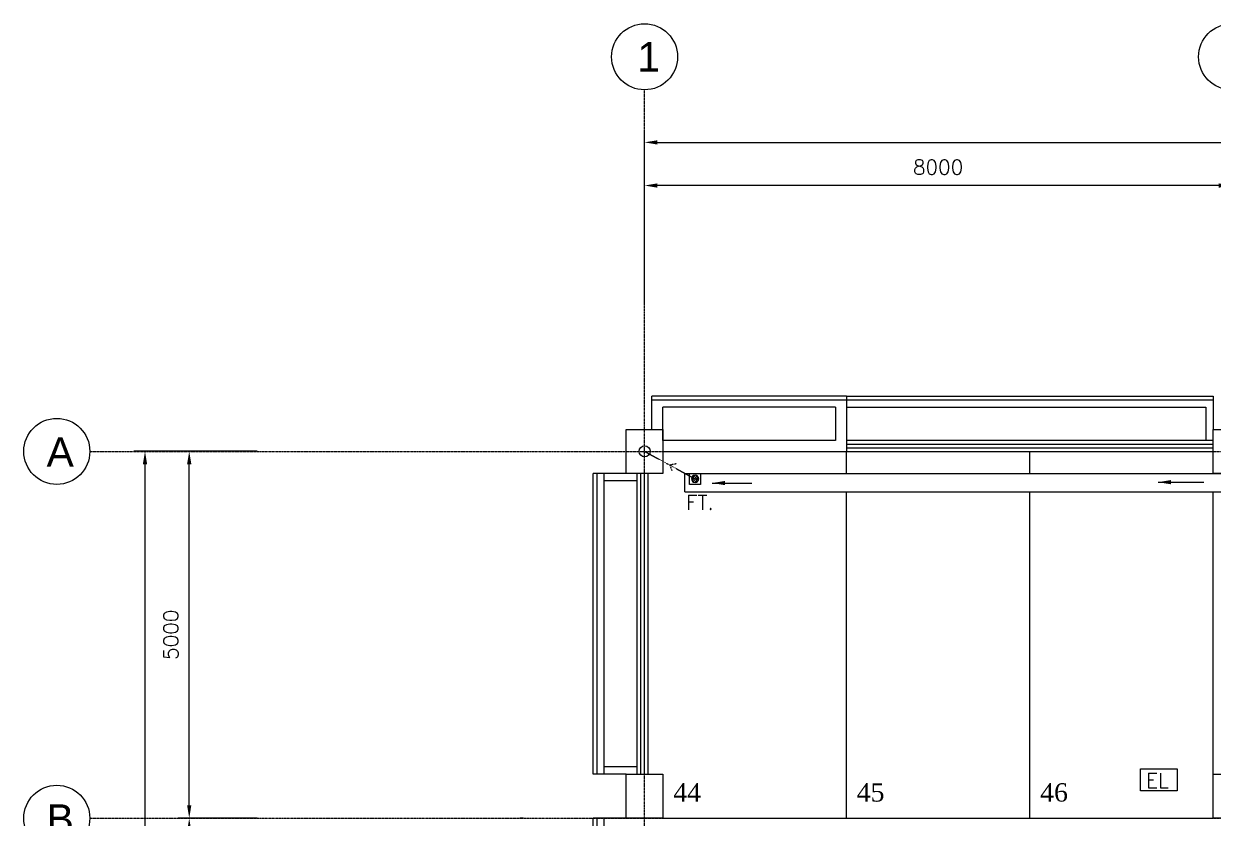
# Model space of a CAD drawing. Header units: millimetres. Extents: x -312260 to 194620, y -310600 to 21683.
# Drawn here: x -46871 to -30659, y 10381 to 21208 of the extents above; entities that cross this region are included whole.
import ezdxf

# ---------------------------------------------------------------- set-up
doc = ezdxf.new("R2010")
doc.units = ezdxf.units.MM
doc.header["$LTSCALE"] = 5
doc.header["$MEASUREMENT"] = 0
doc.header["$PDMODE"] = 3
for name, pattern in [('CENTER', [2, 1.25, -0.25, 0.25, -0.25]), ('DASHDOT2', [0.5, 0.25, -0.125, 0, -0.125]), ('DASHEDX2', [1.5, 1, -0.5]), ('HIDDEN2', [0.1875, 0.125, -0.0625])]:
    doc.linetypes.add(name, pattern=pattern)
for name, color, linetype in [('beam_p', 1, 'Continuous'), ('col', 7, 'Continuous'), ('CP NUMBERING', 1, 'Continuous'), ('DIM', 7, 'Continuous'), ('DRAIN', 5, 'Continuous'), ('EL & K', 10, 'Continuous'), ('FIX', 5, 'Continuous'), ('GRID', 9, 'CENTER'), ('L', 1, 'Continuous'), ('parap', 7, 'Continuous'), ('park L', 9, 'DASHEDX2'), ('RAIL', 1, 'Continuous'), ('RWDP', 1, 'Continuous')]:
    doc.layers.add(name, color=color, linetype=linetype)
doc.styles.add('CARPARK NO', font='TIMES.TTF', dxfattribs={"height": 200})
doc.styles.add('HELV', font='HELV.shx')
doc.styles.add('ROMS', font='romans.shx', dxfattribs={"width": 0.8, "height": 230})
doc.styles.add('S100', font='ROMANS.shx', dxfattribs={"height": 200})
doc.dimstyles.new('S100', dxfattribs={"dimscale": 0, "dimtxt": 150, "dimasz": 175, "dimexe": 150, "dimexo": 150, "dimgap": 150, "dimtad": 1, "dimdec": 0, "dimzin": 0, "dimdsep": 46, "dimtxsty": 'S100', "dimcen": 0, "dimdle": 100, "dimclrd": 5, "dimclre": 5, "dimclrt": 1, "dimaunit": 1, "dimadec": 0, "dimazin": 0, "dimtfac": 1, "dimtdec": 0, "dimtofl": 0, "dimtmove": 1, "dimatfit": 3, "dimfxl": 1, "dimtolj": 1, "dimtzin": 0, "dimarcsym": 0})

# ---------------------------------------------------------------- blocks, each defined once
blk = doc.blocks.new('*D23')
at = {"layer": 'DEFPOINTS', "color": 0}
for p in [(-38409, 19004), (-38409, 19004), (-30409, 19004)]:
    blk.add_point(p, dxfattribs=at)
at = {"layer": 'DIM', "color": 5, "lineweight": -2}
blk.add_line((-30584, 19004), (-38234, 19004), dxfattribs=at)
at = {"layer": 'DIM', "color": 5}
for points in [[(-38234, 19033), (-38234, 18974), (-38409, 19004)], [(-30584, 19033), (-30584, 18974), (-30409, 19004)]]:
    blk.add_solid(points, dxfattribs=at)
at = {"layer": 'DIM', "color": 1, "insert": (-34409, 19254), "char_height": 200, "attachment_point": 5, "style": 'S100'}
blk.add_mtext('\\A1;8000', dxfattribs=at)
blk = doc.blocks.new('*D24')
at = {"layer": 'DEFPOINTS', "color": 0}
for p in [(17591, 19592), (-38409, 17225), (17591, 17225)]:
    blk.add_point(p, dxfattribs=at)
at = {"layer": 'DIM', "color": 5, "lineweight": -2}
for p, q in [((-38409, 17375), (-38409, 19742)), ((17591, 17375), (17591, 19742)), ((-38234, 19592), (17416, 19592))]:
    blk.add_line(p, q, dxfattribs=at)
at = {"layer": 'DIM', "color": 5}
for points in [[(-38234, 19621), (-38234, 19562), (-38409, 19592)], [(17416, 19621), (17416, 19562), (17591, 19592)]]:
    blk.add_solid(points, dxfattribs=at)
at = {"layer": 'DIM', "color": 1, "insert": (-10409, 19842), "char_height": 200, "attachment_point": 5, "style": 'S100'}
blk.add_mtext('\\A1;56000', dxfattribs=at)
blk = doc.blocks.new('*D31')
at = {"layer": 'DEFPOINTS', "color": 0}
for p in [(-44616, 10381), (-43541, 10381), (-43541, 3381)]:
    blk.add_point(p, dxfattribs=at)
at = {"layer": 'DIM', "color": 5, "lineweight": -2}
for p, q in [((-43691, 10381), (-44766, 10381)), ((-44616, 3556), (-44616, 10206)), ((-43691, 3381), (-44766, 3381))]:
    blk.add_line(p, q, dxfattribs=at)
at = {"layer": 'DIM', "color": 5}
for points in [[(-44645, 10206), (-44587, 10206), (-44616, 10381)], [(-44645, 3556), (-44587, 3556), (-44616, 3381)]]:
    blk.add_solid(points, dxfattribs=at)
at = {"layer": 'DIM', "color": 1, "insert": (-44866, 6881), "char_height": 200, "attachment_point": 5, "rotation": 90, "style": 'S100'}
blk.add_mtext('\\A1;7000', dxfattribs=at)
blk = doc.blocks.new('*D32')
at = {"layer": 'DEFPOINTS', "color": 0}
for p in [(-44616, 15381), (-43541, 15381), (-43541, 10381)]:
    blk.add_point(p, dxfattribs=at)
at = {"layer": 'DIM', "color": 5, "lineweight": -2}
for p, q in [((-43691, 15381), (-44766, 15381)), ((-44616, 10556), (-44616, 15206)), ((-43691, 10381), (-44766, 10381))]:
    blk.add_line(p, q, dxfattribs=at)
at = {"layer": 'DIM', "color": 5}
for points in [[(-44645, 15206), (-44587, 15206), (-44616, 15381)], [(-44645, 10556), (-44587, 10556), (-44616, 10381)]]:
    blk.add_solid(points, dxfattribs=at)
at = {"layer": 'DIM', "color": 1, "insert": (-44866, 12881), "char_height": 200, "attachment_point": 5, "rotation": 90, "style": 'S100'}
blk.add_mtext('\\A1;5000', dxfattribs=at)
blk = doc.blocks.new('*D33')
at = {"layer": 'DEFPOINTS', "color": 0}
for p in [(-43541, 15381), (-45219, -19219), (-43541, -19219)]:
    blk.add_point(p, dxfattribs=at)
at = {"layer": 'DIM', "color": 5, "lineweight": -2}
for p, q in [((-43691, 15381), (-45369, 15381)), ((-45219, 15206), (-45219, -19044)), ((-43691, -19219), (-45369, -19219))]:
    blk.add_line(p, q, dxfattribs=at)
at = {"layer": 'DIM', "color": 5}
for points in [[(-45248, 15206), (-45190, 15206), (-45219, 15381)], [(-45248, -19044), (-45190, -19044), (-45219, -19219)]]:
    blk.add_solid(points, dxfattribs=at)
at = {"layer": 'DIM', "color": 1, "insert": (-45469, -1919), "char_height": 200, "attachment_point": 5, "rotation": 90, "style": 'S100'}
blk.add_mtext('\\A1;34600', dxfattribs=at)
blk = doc.blocks.new('FT')
at = {"layer": 'FIX', "color": 6, "linetype": 'Continuous'}
for p, q in [((-102883, 3505), (-102953, 3575)), ((-102875, 3524), (-102934, 3583)), ((-102878, 3553), (-102905, 3580)), ((-102916, 3485), (-102974, 3542)), ((-102947, 3489), (-102969, 3511)), ((-102897, 3492), (-102966, 3561))]:
    blk.add_line(p, q, dxfattribs=at)
blk.add_lwpolyline([(-102849, 3609), (-102999, 3609), (-102999, 3459), (-102849, 3459)], close=True, dxfattribs=at)
blk.add_circle((-102924, 3534), 50, dxfattribs=at)

msp = doc.modelspace()

# ---------------------------------------------------------------- linework, layer by layer
at = {"layer": 'beam_p', "color": 7, "ltscale": 2}
for p, q in [((-38309.4, 15680.7), (-38309.4, 16130.7)), ((-35659.4, 16130.7), (-38309.4, 16130.7)), ((-35659.4, 16130.7), (-35659.4, 15380.7))]:
    msp.add_line(p, q, dxfattribs=at)
at = {"layer": 'beam_p', "color": 5, "linetype": 'HIDDEN2', "ltscale": 2}
for p, q in [((-38309.4, 16080.7), (-35659.4, 16080.7)), ((-39059.4, 15080.7), (-39059.4, 10980.7)), ((-39059.4, 10380.7), (-39059.4, 3380.7))]:
    msp.add_line(p, q, dxfattribs=at)
at = {"layer": 'beam_p', "ltscale": 2}
for p, q in [((-38159.4, 15530.7), (-38159.4, 15980.7)), ((-35809.4, 15980.7), (-38159.4, 15980.7)), ((-35809.4, 15980.7), (-35809.4, 15530.7)), ((-35809.4, 15530.7), (-38159.4, 15530.7)), ((-39109.4, 10980.7), (-39109.4, 15080.7)), ((-38659.4, 15080.7), (-39109.4, 15080.7)), ((-38959.4, 10980.7), (-38959.4, 15080.7)), ((-38509.4, 14980.7), (-38959.4, 14980.7)), ((-38509.4, 11080.7), (-38959.4, 11080.7)), ((-38659.4, 10980.7), (-39109.4, 10980.7)), ((-39109.4, 3380.7), (-39109.4, 10380.7)), ((-38659.4, 10380.7), (-39109.4, 10380.7)), ((-38959.4, 3380.7), (-38959.4, 10380.7))]:
    msp.add_line(p, q, dxfattribs=at)
for points in [[(-35659.4, 16130.7), (-30659.4, 16130.7), (-30659.4, 15680.7)], [(-35659.4, 15980.7), (-30759.4, 15980.7), (-30759.4, 15530.7)]]:
    msp.add_lwpolyline(points, dxfattribs=at)
at = {"layer": 'beam_p', "color": 5, "linetype": 'HIDDEN2', "ltscale": 2}
msp.add_lwpolyline([(-35659.4, 16080.7), (-30659.4, 16080.7), (-30659.4, 15680.7)], dxfattribs=at)
at = {"layer": 'col', "color": 3}
for points in [[(-38159.4, 15080.7), (-38659.4, 15080.7), (-38659.4, 15680.7), (-38159.4, 15680.7)], [(-30159.4, 15080.7), (-30659.4, 15080.7), (-30659.4, 15680.7), (-30159.4, 15680.7)], [(-38159.4, 10380.7), (-38659.4, 10380.7), (-38659.4, 10980.7), (-38159.4, 10980.7)], [(-30159.4, 10380.7), (-30659.4, 10380.7), (-30659.4, 10980.7), (-30159.4, 10980.7)]]:
    msp.add_lwpolyline(points, close=True, dxfattribs=at)
at = {"layer": 'DRAIN'}
for p, q in [((-37859.4, 15080.7), (17040.6, 15080.7)), ((-37859.4, 14830.7), (-37859.4, 15080.7)), ((-37859.4, 14830.7), (17040.6, 14830.7))]:
    msp.add_line(p, q, dxfattribs=at)
at = {"layer": 'EL & K', "color": 10}
msp.add_lwpolyline([(-31651.1, 11054.3), (-31151.1, 11054.3), (-31151.1, 10754.3), (-31651.1, 10754.3)], close=True, dxfattribs=at)
at = {"layer": 'GRID', "linetype": 'CENTER', "ltscale": 2}
for p, q in [((-38409.4, -21553.2), (-38409.4, 20308)), ((-45970.9, 15380.7), (23219.1, 15380.7)), ((-45970.9, 10380.7), (23219.1, 10380.7))]:
    msp.add_line(p, q, dxfattribs=at)
at = {"layer": 'GRID', "color": 7, "linetype": 'ByBlock'}
for centre in [(-38409.4, 20758), (-30409.4, 20758)]:
    msp.add_circle(centre, 450, dxfattribs=at)
at = {"layer": 'GRID', "color": 7, "linetype": 'ByBlock', "ltscale": 2}
for centre in [(-46420.9, 15380.7), (-46420.9, 10380.7)]:
    msp.add_circle(centre, 450, dxfattribs=at)
at = {"layer": 'parap', "color": 0, "ltscale": 2}
for p, q in [((-30659.4, 15530.7), (-35659.4, 15530.7)), ((-38159.4, 15380.7), (-30659.4, 15380.7)), ((-38509.4, 10980.7), (-38509.4, 15080.7)), ((-38359.4, 10980.7), (-38359.4, 15080.7))]:
    msp.add_line(p, q, dxfattribs=at)
at = {"layer": 'park L'}
for p, q in [((-35659.4, 15080.7), (-35659.4, 15380.7)), ((-35659.4, 15080.7), (-35659.4, 15380.7)), ((-33159.4, 15080.7), (-33159.4, 15380.7)), ((-35659.4, 10380.7), (-35659.4, 14830.7)), ((-33159.4, 10380.7), (-33159.4, 14830.7)), ((-30659.4, 10980.7), (-30659.4, 14830.7))]:
    msp.add_line(p, q, dxfattribs=at)
at = {"layer": 'park L', "color": 8, "ltscale": 2}
msp.add_line((-38159.4, 10380.7), (-30659.4, 10380.7), dxfattribs=at)
at = {"layer": 'RAIL', "color": 5, "ltscale": 1000}
for p, q in [((-35659.4, 15480.7), (-30659.4, 15480.7)), ((-35659.4, 15430.7), (-30659.4, 15430.7)), ((-38459.4, 10980.7), (-38459.4, 15080.7)), ((-38409.4, 10980.7), (-38409.4, 15080.7))]:
    msp.add_line(p, q, dxfattribs=at)
at = {"layer": 'RAIL', "color": 1}
msp.add_line((-40059.4, 10380.7), (-40109.4, 10380.7), dxfattribs=at)
at = {"layer": 'RWDP', "color": 2, "linetype": 'DASHDOT2'}
for points in [[(-38409.4, 15380.7), (-37721.7, 15005.7)], [(-37975.1, 15210.8), (-38065.6, 15193.2), (-38037.5, 15114)]]:
    msp.add_lwpolyline(points, dxfattribs=at)
at = {"layer": 'RWDP'}
msp.add_circle((-38409.4, 15380.7), 75, dxfattribs=at)

# ---------------------------------------------------------------- block references
at = {"layer": 'L', "xscale": -1, "rotation": 180}
msp.add_blockref('FT', (65202.5, 18539.7), dxfattribs=at)

# ---------------------------------------------------------------- texts
at = {"color": 1, "style": 'S100'}
msp.add_text('FT.', height=200, rotation=0, dxfattribs=at).set_placement((-37843.7, 14585.8))
at = {"layer": 'CP NUMBERING', "style": 'CARPARK NO'}
for s, p in [('44', (-38017.7, 10607.4)), ('45', (-35517.7, 10607.4)), ('46', (-33017.7, 10607.4))]:
    msp.add_text(s, height=250, dxfattribs=at).set_placement(p)
at = {"layer": 'EL & K', "color": 10, "style": 'ROMS'}
msp.add_text('EL', height=200, dxfattribs=at).set_placement((-31575.3, 10796.9))
at = {"layer": 'GRID', "color": 3, "linetype": 'ByBlock', "style": 'HELV'}
msp.add_text('1', height=400, dxfattribs=at).set_placement((-38508, 20557.7))
at = {"layer": 'GRID', "color": 3, "linetype": 'ByBlock', "ltscale": 2, "style": 'HELV'}
for s, p in [('A', (-46560.8, 15170.1)), ('B', (-46560.8, 10170.1))]:
    msp.add_text(s, height=400, dxfattribs=at).set_placement(p)

# ---------------------------------------------------------------- dimensions: what is measured, and where the dimension line sits
at = {"layer": 'DIM'}
for p1, p2, distance, picture, middle in [((-38409.4, 17224.5), (17590.6, 17224.5), 2367, '*D24', (-10409.4, 19841.5)), ((-43541.3, 15380.7), (-43541.3, -19219.3), -1678, '*D33', (-45469.3, -1919.3)), ((-43541.3, 10380.7), (-43541.3, 15380.7), 1074.8, '*D32', (-44866.1, 12880.7)), ((-43541.3, 3380.7), (-43541.3, 10380.7), 1074.8, '*D31', (-44866.1, 6880.7))]:
    dim = msp.add_aligned_dim(p1=p1, p2=p2, distance=distance, dimstyle='S100', override={"dimscale": 1}, dxfattribs=at)
    dim.commit()
    dim.dimension.update_dxf_attribs({"geometry": picture, "text_midpoint": middle})
dim = msp.add_linear_dim(base=(-38409.4, 19003.5), p1=(-30409.4, 19003.5), p2=(-38409.4, 19003.5), dimstyle='S100', override={"dimscale": 1}, dxfattribs=at)
dim.commit()
dim.dimension.update_dxf_attribs({"geometry": '*D23', "text_midpoint": (-34409.4, 19253.5)})

# ---------------------------------------------------------------- leaders
at = {"layer": 'RWDP'}
for points in [[(-37488.1, 14948.8), (-36949.2, 14948.8)], [(-31409.8, 14960.5), (-30786, 14960.5)]]:
    msp.add_leader(points, dimstyle='S100', override={"dimscale": 1, "dimtad": 0}, dxfattribs=at)

doc.saveas('drawing.dxf')
